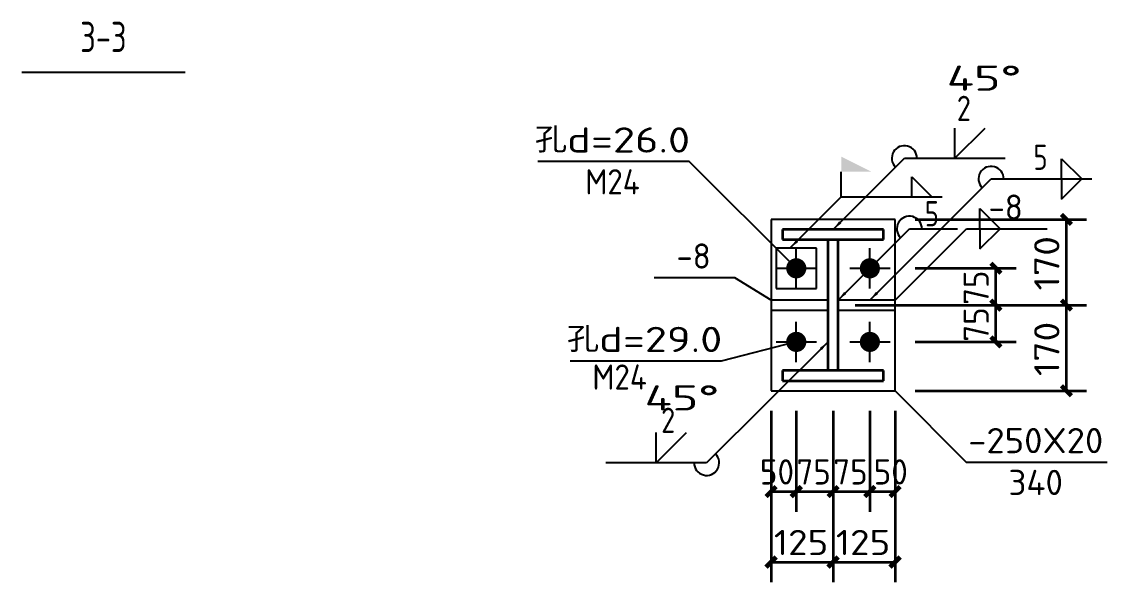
# Model space of a CAD drawing. Extents: x 32461 to 372567, y -698896 to 182569.
# Drawn here: x 134062 to 144830, y -469319 to -463758 of the extents above; entities that cross this region are included whole.
import ezdxf
from ezdxf.enums import TextEntityAlignment as Align

# ---------------------------------------------------------------- set-up
doc = ezdxf.new("R2010")
doc.units = 0
doc.header["$LTSCALE"] = 1000
doc.header["$MEASUREMENT"] = 0
doc.layers.add('10', color=7, linetype='CONTINUOUS')
doc.layers.add('1000', color=2, linetype='CONTINUOUS')
for name, color, linetype, lineweight in [('尺寸标注', 2, 'CONTINUOUS', 35), ('层10', 7, 'CONTINUOUS', 35), ('焊缝标注', 9, 'CONTINUOUS', 25), ('螺栓孔标注', 9, 'CONTINUOUS', 25), ('钢板标注', 9, 'CONTINUOUS', 25)]:
    doc.layers.add(name, color=color, linetype=linetype, lineweight=lineweight)
doc.styles.add('PkpmHz', font='Pkpmeng', dxfattribs={"width": 0.7, "bigfont": 'hztxt'})
doc.styles.get("Standard").update_dxf_attribs({"font": 'atssdeng.shx', "bigfont": 'atssdchn.shx'})

msp = doc.modelspace()

# ---------------------------------------------------------------- linework, layer by layer
at = {"layer": '10', "ltscale": 100}
msp.add_line((134061.8, -464258.6), (135681.8, -464258.6), dxfattribs=at)
at = {"layer": '1000'}
for p, q in [((142725.1, -465719.2), (141495.1, -465719.2)), ((141495.1, -465719.2), (141495.1, -467419.2)), ((142725.1, -467419.2), (142725.1, -465719.2)), ((141945.1, -466004.2), (141545.1, -466004.2)), ((141545.1, -466004.2), (141545.1, -466404.2)), ((141945.1, -466404.2), (141945.1, -466004.2)), ((141545.1, -466404.2), (141945.1, -466404.2)), ((142060.1, -466519.2), (141495.1, -466519.2)), ((141495.1, -466519.2), (141495.1, -466619.2)), ((142060.1, -466619.2), (142060.1, -466519.2)), ((142725.1, -466519.2), (142160.1, -466519.2)), ((142160.1, -466519.2), (142160.1, -466619.2)), ((142725.1, -466619.2), (142725.1, -466519.2)), ((141495.1, -466619.2), (142060.1, -466619.2)), ((142160.1, -466619.2), (142725.1, -466619.2)), ((141495.1, -467419.2), (142725.1, -467419.2))]:
    msp.add_line(p, q, dxfattribs=at)
at = {"layer": '尺寸标注'}
for p, q in [((142925.1, -465719.2), (144625.1, -465719.2)), ((144425.1, -466569.2), (144425.1, -465719.2)), ((142925.1, -466204.2), (143925.1, -466204.2)), ((143725.1, -466569.2), (143725.1, -466204.2)), ((142330.1, -466569.2), (143030.1, -466569.2)), ((142330.1, -466569.2), (143030.1, -466569.2)), ((142925.1, -466569.2), (143925.1, -466569.2)), ((142925.1, -466569.2), (143925.1, -466569.2)), ((142925.1, -466569.2), (144625.1, -466569.2)), ((142925.1, -466569.2), (144625.1, -466569.2)), ((143725.1, -466934.2), (143725.1, -466569.2)), ((144425.1, -467419.2), (144425.1, -466569.2)), ((142925.1, -466934.2), (143925.1, -466934.2)), ((142925.1, -467419.2), (144625.1, -467419.2)), ((141495.1, -467619.2), (141495.1, -468619.2)), ((141495.1, -467619.2), (141495.1, -469319.2)), ((141745.1, -467619.2), (141745.1, -468619.2)), ((141745.1, -467619.2), (141745.1, -468619.2)), ((142110.1, -467619.2), (142110.1, -468619.2)), ((142110.1, -467619.2), (142110.1, -468619.2)), ((142110.1, -467619.2), (142110.1, -469319.2)), ((142110.1, -467619.2), (142110.1, -469319.2)), ((142475.1, -467619.2), (142475.1, -468619.2)), ((142475.1, -467619.2), (142475.1, -468619.2)), ((142725.1, -467619.2), (142725.1, -468619.2)), ((142725.1, -467619.2), (142725.1, -469319.2)), ((141495.1, -468419.2), (141745.1, -468419.2)), ((141745.1, -468419.2), (142110.1, -468419.2)), ((142110.1, -468419.2), (142475.1, -468419.2)), ((142475.1, -468419.2), (142725.1, -468419.2)), ((141495.1, -469119.2), (142110.1, -469119.2)), ((142110.1, -469119.2), (142725.1, -469119.2))]:
    msp.add_line(p, q, dxfattribs=at)
at = {"layer": '尺寸标注', "color": 3}
for p, q in [((142610.1, -465819.2), (141610.1, -465819.2)), ((141610.1, -465819.2), (141610.1, -465919.2)), ((142610.1, -465919.2), (142610.1, -465819.2)), ((141610.1, -465919.2), (142610.1, -465919.2)), ((142060.1, -467219.2), (142060.1, -465919.2)), ((142160.1, -467219.2), (142160.1, -465919.2)), ((141610.1, -467219.2), (141610.1, -467319.2)), ((142610.1, -467319.2), (142610.1, -467219.2)), ((141610.1, -467319.2), (142610.1, -467319.2))]:
    msp.add_line(p, q, dxfattribs=at)
at = {"layer": '尺寸标注', "color": 3, "lineweight": 35}
msp.add_line((142610.1, -467219.2), (141610.1, -467219.2), dxfattribs=at)
at = {"layer": '尺寸标注', "const_width": 45}
for points in [[(144375.1, -465669.2), (144475.1, -465769.2)], [(143675.1, -466154.2), (143775.1, -466254.2)], [(143675.1, -466519.2), (143775.1, -466619.2)], [(143675.1, -466519.2), (143775.1, -466619.2)], [(144375.1, -466519.2), (144475.1, -466619.2)], [(144375.1, -466519.2), (144475.1, -466619.2)], [(143675.1, -466884.2), (143775.1, -466984.2)], [(144375.1, -467369.2), (144475.1, -467469.2)], [(141445.1, -468469.2), (141545.1, -468369.2)], [(141695.1, -468469.2), (141795.1, -468369.2)], [(141695.1, -468469.2), (141795.1, -468369.2)], [(142060.1, -468469.2), (142160.1, -468369.2)], [(142060.1, -468469.2), (142160.1, -468369.2)], [(142425.1, -468469.2), (142525.1, -468369.2)], [(142425.1, -468469.2), (142525.1, -468369.2)], [(142675.1, -468469.2), (142775.1, -468369.2)], [(141445.1, -469169.2), (141545.1, -469069.2)], [(142060.1, -469169.2), (142160.1, -469069.2)], [(142060.1, -469169.2), (142160.1, -469069.2)], [(142675.1, -469169.2), (142775.1, -469069.2)]]:
    msp.add_lwpolyline(points, dxfattribs=at)
at = {"layer": '层10', "lineweight": 25}
for p, q in [((141745.1, -466404.2), (141745.1, -466004.2)), ((142475.1, -466404.2), (142475.1, -466004.2)), ((141545.1, -466204.2), (141945.1, -466204.2)), ((142275.1, -466204.2), (142675.1, -466204.2)), ((141745.1, -467134.2), (141745.1, -466734.2)), ((142475.1, -467134.2), (142475.1, -466734.2)), ((141545.1, -466934.2), (141945.1, -466934.2)), ((142275.1, -466934.2), (142675.1, -466934.2))]:
    msp.add_line(p, q, dxfattribs=at)
at = {"layer": '层10', "color": 1, "linetype": 'Continuous', "const_width": 100}
for points in [[(141795.1, -466204.2, 1), (141695.1, -466204.2, 1), (141795.1, -466204.2, 1)], [(142525.1, -466204.2, 1), (142425.1, -466204.2, 1), (142525.1, -466204.2, 1)], [(141795.1, -466934.2, 1), (141695.1, -466934.2, 1), (141795.1, -466934.2, 1)], [(142525.1, -466934.2, 1), (142425.1, -466934.2, 1), (142525.1, -466934.2, 1)]]:
    msp.add_lwpolyline(points, format="xyb", close=True, dxfattribs=at)
at = {"layer": '焊缝标注'}
for p, q in [((143317.4, -465112.4), (143317.4, -464812.4)), ((143317.4, -465112.4), (143617.4, -464812.4)), ((142110.1, -465819.2), (142817.4, -465112.4)), ((142817.4, -465112.4), (143817.4, -465112.4)), ((144377.6, -465117.6), (144577.6, -465317.6)), ((144377.6, -465317.6), (144377.6, -465117.6)), ((142191.2, -465495.6), (142191.2, -465245.6)), ((142891.2, -465295.6), (143091.2, -465495.6)), ((142891.2, -465495.6), (142891.2, -465295.6)), ((142475.1, -466519.2), (143677.6, -465317.6)), ((143677.6, -465317.6), (144677.6, -465317.6)), ((144377.6, -465517.6), (144577.6, -465317.6)), ((144377.6, -465317.6), (144377.6, -465517.6)), ((141682.1, -466004.2), (142191.2, -465495.6)), ((142191.2, -465495.6), (143191.2, -465495.6)), ((143567.4, -465612.4), (143767.4, -465812.4)), ((143567.4, -465812.4), (143567.4, -465612.4)), ((142160.1, -466519.2), (142867.4, -465812.4)), ((142867.4, -465812.4), (143343.5, -465812.4)), ((143567.4, -466012.4), (143767.4, -465812.4)), ((143567.4, -465812.4), (143567.4, -466012.4)), ((142060.1, -466934.2), (140855.6, -468133.9)), ((140355.6, -468133.9), (140355.6, -467833.9)), ((140355.6, -468133.9), (140655.6, -467833.9)), ((140855.6, -468133.9), (139855.6, -468133.9))]:
    msp.add_line(p, q, dxfattribs=at)
for centre, start, end in [((142817.4, -465112.4), 0, 224.97719), ((143677.6, -465317.6), 0, 224.97719), ((142867.4, -465812.4), 0, 224.97719), ((140855.6, -468133.9), 179.99999, 44.88595)]:
    msp.add_arc(centre, 125, start, end, dxfattribs=at)
for points in [[(142191.2, -465245.6), (142491.2, -465245.6), (142191.2, -465095.6)], [(142110.1, -465819.2), (142191.4, -465759.2), (142170.2, -465737.9)], [(141682.1, -466004.2), (141763.4, -465944.2), (141742.2, -465922.9)], [(142160.1, -466519.2), (142241.4, -466459.2), (142220.2, -466437.9)], [(142475.1, -466519.2), (142556.4, -466459.2), (142535.2, -466437.9)], [(142060.1, -466934.2), (141978.6, -466994.2), (141999.8, -467015.4)]]:
    msp.add_solid(points, dxfattribs=at)
at = {"layer": '螺栓孔标注'}
for p, q in [((140682.3, -465145.7), (139182.3, -465145.7)), ((141745.1, -466204.2), (140682.3, -465145.7)), ((141745.1, -466934.2), (141000.8, -467124.5)), ((141000.8, -467124.5), (139500.8, -467124.5))]:
    msp.add_line(p, q, dxfattribs=at)
at = {"layer": '螺栓孔标注', "const_width": 10}
for points in [[(141750.1, -466204.2, 1), (141740.1, -466204.2, 1), (141750.1, -466204.2, 1)], [(141750.1, -466934.2, 1), (141740.1, -466934.2, 1), (141750.1, -466934.2, 1)]]:
    msp.add_lwpolyline(points, format="xyb", close=True, dxfattribs=at)
at = {"layer": '钢板标注'}
for p, q in [((142725.1, -466519.2), (143432.4, -465812.4)), ((143432.4, -465812.4), (144232.4, -465812.4)), ((141136.6, -466297.5), (140336.6, -466297.5)), ((141495.1, -466519.2), (141136.6, -466297.5)), ((142725.1, -467419.2), (143430.2, -468128.3)), ((143430.2, -468128.3), (144830.2, -468128.3))]:
    msp.add_line(p, q, dxfattribs=at)
at = {"layer": '钢板标注', "const_width": 10}
for points in [[(141500.1, -466519.2, 1), (141490.1, -466519.2, 1), (141500.1, -466519.2, 1)], [(142730.1, -466519.2, 1), (142720.1, -466519.2, 1), (142730.1, -466519.2, 1)], [(142730.1, -467419.2, 1), (142720.1, -467419.2, 1), (142730.1, -467419.2, 1)]]:
    msp.add_lwpolyline(points, format="xyb", close=True, dxfattribs=at)

# ---------------------------------------------------------------- texts
at = {"layer": '10', "style": 'PkpmHz', "width": 0.77}
msp.add_text('3-3', height=300, dxfattribs=at).set_placement((134871.8, -463908.6), align=Align.MIDDLE_CENTER)
at = {"layer": '尺寸标注', "width": 1.04}
for s, p, p2 in [('170', (144355.1, -466424.2), (144355.1, -465884.2)), ('75', (143655.1, -466566.7), (143655.1, -466226.7)), ('75', (143655.1, -466931.7), (143655.1, -466591.7)), ('170', (144355.1, -467274.2), (144355.1, -466734.2))]:
    msp.add_text(s, height=250, rotation=90, dxfattribs=at).set_placement(p, p2, align=Align.FIT)
at = {"layer": '尺寸标注'}
for s, width, p, p2 in [('50', 1.040007, (141383.3, -468349.2), (141723.3, -468349.2)), ('75', 1.040007, (141747.6, -468349.2), (142087.6, -468349.2)), ('75', 1.039989, (142112.6, -468349.2), (142452.6, -468349.2)), ('50', 1.040007, (142512.2, -468349.2), (142852.2, -468349.2)), ('125', 1.040005, (141522.6, -469049.2), (142062.6, -469049.2)), ('125', 1.039993, (142137.6, -469049.2), (142677.6, -469049.2))]:
    msp.add_text(s, height=250, dxfattribs=dict(at, width=width)).set_placement(p, p2, align=Align.FIT)
at = {"layer": '焊缝标注'}
for s, width, p, p2 in [('45°', 1.449281, (143237.4, -464442.4), (143977.4, -464442.4)), ('2', 1.040018, (143337.4, -464742.4), (143477.4, -464742.4)), ('5', 1.039973, (144097.6, -465227.6), (144237.6, -465227.6)), ('5', 1.040018, (143020, -465787.7), (143160, -465787.7)), ('45°', 1.449281, (140240.1, -467614.7), (140980.1, -467614.7)), ('2', 1.040018, (140404.4, -467837.1), (140544.4, -467837.1))]:
    msp.add_text(s, height=250, dxfattribs=dict(at, width=width)).set_placement(p, p2, align=Align.FIT)
at = {"layer": '螺栓孔标注'}
for s, width, p, p2 in [('孔d=26.0', 1.186372, (139152.3, -465055.7), (140692.3, -465055.7)), ('M24', 0.951869, (139652.3, -465470.7), (140192.3, -465470.7)), ('孔d=29.0', 1.186368, (139470.8, -467034.5), (141010.8, -467034.5)), ('M24', 0.951858, (139722.7, -467408), (140262.7, -467408))]:
    msp.add_text(s, height=250, dxfattribs=dict(at, width=width)).set_placement(p, p2, align=Align.FIT)
at = {"layer": '钢板标注'}
for s, width, p, p2 in [('-8', 0.88399, (143652.4, -465722.4), (143992.4, -465722.4)), ('-8', 0.884006, (140556.6, -466207.5), (140896.6, -466207.5)), ('-250X20', 0.99543, (143450.2, -468038.3), (144790.2, -468038.3)), ('340', 1.039993, (143850.2, -468453.3), (144390.2, -468453.3))]:
    msp.add_text(s, height=250, dxfattribs=dict(at, width=width)).set_placement(p, p2, align=Align.FIT)

doc.saveas('drawing.dxf')
